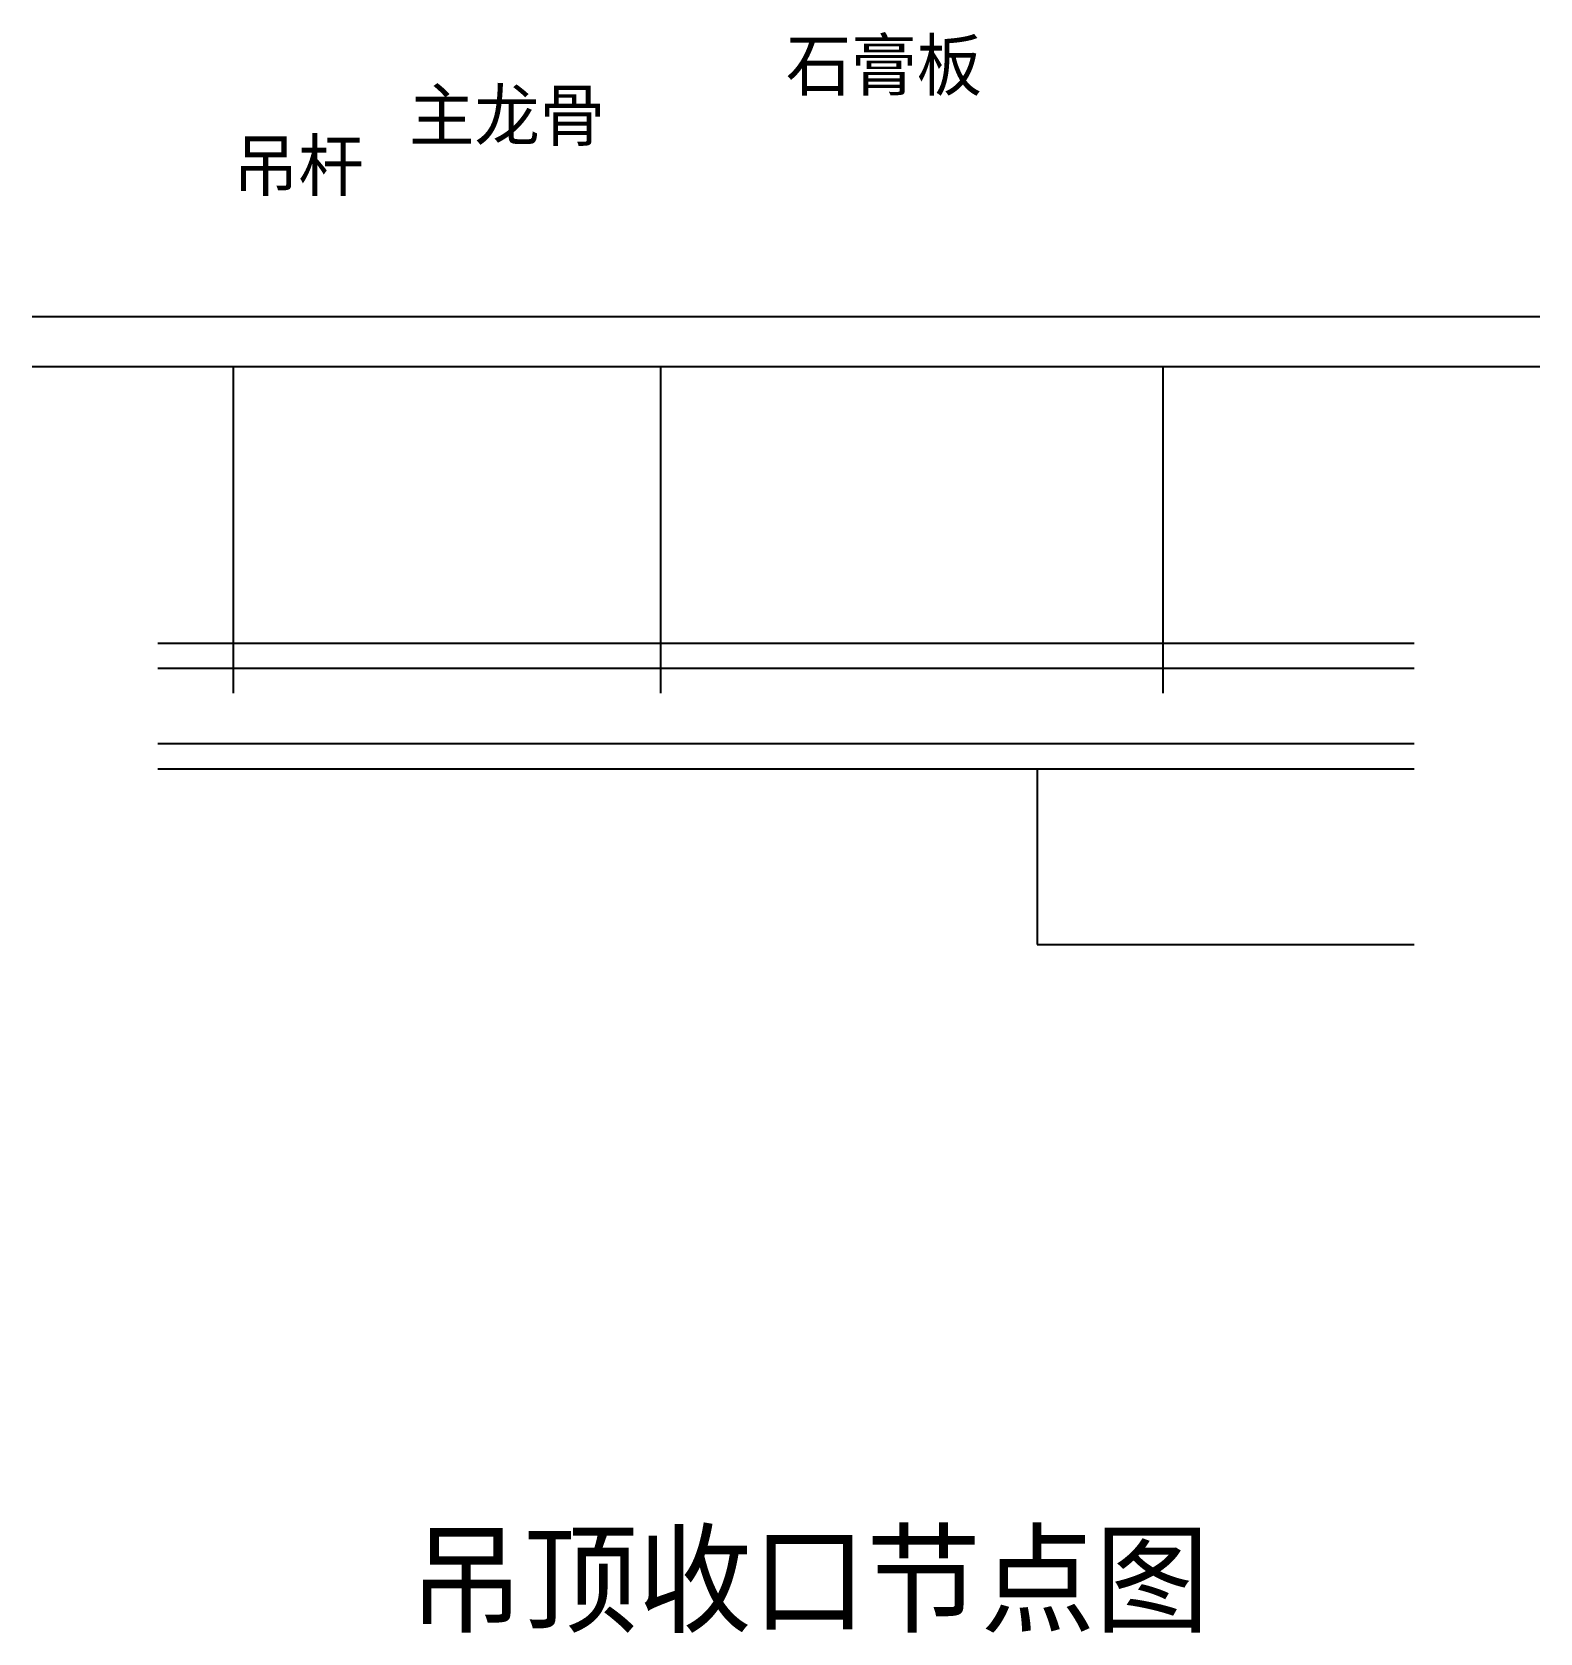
# Model space of a CAD drawing. Header units: millimetres. Extents: x 0 to 6000, y -1539 to 4831.
import ezdxf

# ---------------------------------------------------------------- set-up
doc = ezdxf.new("R2010")
doc.units = ezdxf.units.MM

msp = doc.modelspace()

# ---------------------------------------------------------------- linework, layer by layer
for p, q in [((0, 3700), (6000, 3700)), ((0, 3500), (6000, 3500)), ((800, 3500), (800, 2200)), ((2500, 3500), (2500, 2200)), ((4500, 3500), (4500, 2200)), ((500, 2400), (5500, 2400)), ((500, 2300), (5500, 2300)), ((500, 2000), (5500, 2000)), ((500, 1900), (5500, 1900)), ((4000, 1900), (4000, 1200)), ((4000, 1200), (5500, 1200))]:
    msp.add_line(p, q)

# ---------------------------------------------------------------- texts
for s, height, p in [('石膏板', 200, (3000, 4600)), ('主龙骨', 200, (1500, 4400)), ('吊杆', 200, (800, 4200)), ('吊顶收口节点图', 350, (1500, -1500))]:
    msp.add_text(s, height=height).set_placement(p)

doc.saveas('drawing.dxf')
